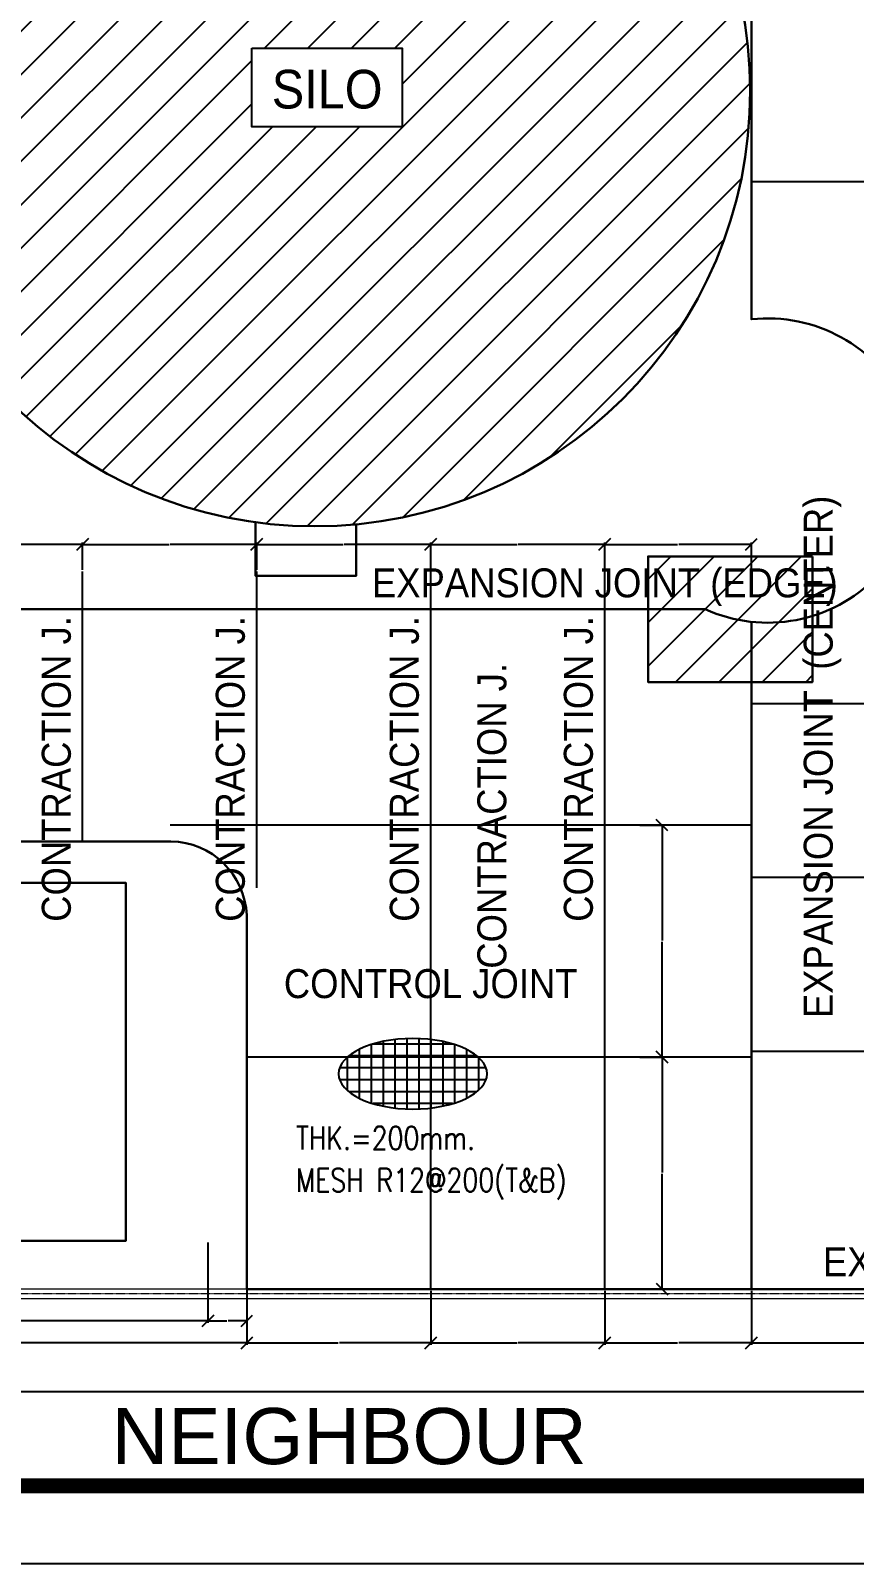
# Model space of a CAD drawing. Header units: millimetres. Extents: x -388065 to 2372687422, y -192755 to 667797.
# Drawn here: x -260932 to -239632, y 443219 to 482864 of the extents above; entities that cross this region are included whole.
import ezdxf
from ezdxf.enums import TextEntityAlignment as Align
from ezdxf.xclip import XClip

# ---------------------------------------------------------------- set-up
doc = ezdxf.new("R2010")
doc.units = ezdxf.units.MM
doc.header["$XCLIPFRAME"] = 2
doc.linetypes.add('CENTER2', pattern=[28.575, 19.05, -3.175, 3.175, -3.175])
for name, color, linetype, lineweight in [('0_Pen_No__1', 7, 'Continuous', 13), ('Drawing & Figure_Pen_No__1', 7, 'Continuous', 13), ('Drawing & Figure_Pen_No__7', 7, 'Continuous', 35), ('STR-CONC', 3, 'Continuous', 30), ('TURKEY BLOCK', 7, 'Continuous', 15)]:
    doc.layers.add(name, color=color, linetype=linetype, lineweight=lineweight)
for name, color, linetype in [('150', 7, 'Continuous'), ('45-TEXTS', 3, 'Continuous'), ('S-DIM', 5, 'Continuous'), ('S-FRAME', 2, 'Continuous'), ('S-HATCH', 30, 'Continuous'), ('S-STL-B', 6, 'Continuous'), ('S-STL-LINK', 4, 'Continuous'), ('S-TEXT-1', 3, 'Continuous'), ('STR-COL', 7, 'Continuous')]:
    doc.layers.add(name, color=color, linetype=linetype)
doc.styles.add('Calibri', font='calibri.ttf', dxfattribs={"height": 0.7})
doc.styles.add('GENERATED_STYLE_2', font='arial.ttf')
doc.styles.add('Romans', font='romans.shx')
doc.styles.add('TITLE', font='arial.ttf')
doc.dimstyles.new('Detay Olcu', dxfattribs={"dimtxt": 75, "dimasz": 40, "dimexe": 50, "dimexo": 45, "dimgap": 15, "dimtad": 0, "dimdec": 0, "dimzin": 0, "dimdsep": 46, "dimtxsty": 'Calibri', "dimblk": 'OBLIQUE', "dimcen": 25, "dimclrd": 256, "dimclrt": 7, "dimadec": 1, "dimazin": 0, "dimtfac": 1, "dimtdec": 0, "dimtmove": 0, "dimatfit": 3, "dimldrblk": 'OBLIQUE', "dimfxl": 1, "dimtolj": 1, "dimtzin": 0, "dimlwd": -1, "dimarcsym": 0})

# ---------------------------------------------------------------- blocks, each defined once
blk = doc.blocks.new('Drawing_1_2')
blk.add_lwpolyline([(4, 4), (416, 4), (416, 293), (4, 293)], close=True)
at = {"const_width": 0.5}
blk.add_lwpolyline([(6.439, 6.616), (343.638, 6.616), (343.638, 290.384), (6.439, 290.384)], close=True, dxfattribs=at)
at = {"layer": 'Drawing & Figure_Pen_No__1', "linetype": 'Continuous'}
blk.add_line((6.439, 6.616), (343.638, 6.616), dxfattribs=at)
at = {"layer": '0_Pen_No__1', "linetype": 'Continuous', "style": 'GENERATED_STYLE_2'}
for tag, p in [('DRAWING_TITLE_1', (345.863, 77.628)), ('DRAWING_TITLE_2', (345.913, 72.733)), ('IDN-01', (379.144, 40.493))]:
    blk.add_attdef(tag, p, '', height=2.5, dxfattribs=at)
blk = doc.blocks.new('_OBLIQUE')
at = {"color": 0, "linetype": 'ByBlock'}
blk.add_line((-0.5, -0.5), (0.5, 0.5), dxfattribs=at)
blk = doc.blocks.new('*D2304')
at = {"layer": '150', "color": 0, "lineweight": -2, "transparency": 16777216}
for p, q in [((-317222, 450121), (-317222, 447578)), ((-221222, 450121), (-221222, 447578))]:
    blk.add_line(p, q, dxfattribs=at)
at = {"layer": '150', "transparency": 16777216}
for p, q in [((-317222, 447653), (-269246, 447653)), ((-221222, 447653), (-269198, 447653))]:
    blk.add_line(p, q, dxfattribs=at)
at = {"layer": 'Defpoints', "color": 0, "transparency": 16777216}
for p in [(-317222, 450189), (-221222, 450189), (-317222, 447653)]:
    blk.add_point(p, dxfattribs=at)
at = {"layer": '150', "transparency": 16777216, "xscale": 450, "yscale": 450, "zscale": 450, "rotation": 180}
blk.add_blockref('_OBLIQUE', (-317222, 447653), dxfattribs=at)
at = {"layer": '150', "transparency": 16777216, "xscale": 450, "yscale": 450, "zscale": 450}
blk.add_blockref('_OBLIQUE', (-221222, 447653), dxfattribs=at)
at = {"layer": '150', "color": 7, "transparency": 16777216, "insert": (-269222, 447653), "char_height": 0.7, "attachment_point": 5, "style": 'Calibri'}
blk.add_mtext('\\A1;96000', dxfattribs=at)
blk = doc.blocks.new('ZWH MESH')
at = {"layer": 'S-FRAME', "extrusion": (0, 0, -1)}
blk.add_ellipse((-122.079, -14.631), major_axis=(-1.921, 0), ratio=0.475117, dxfattribs=at)
at = {"layer": 'S-STL-LINK'}
for p, q in [((-121.05, -13.861), (-123.108, -13.861)), ((-122.851, -13.796), (-122.851, -15.467)), ((-122.542, -13.746), (-122.542, -15.517)), ((-122.234, -13.722), (-122.234, -15.541)), ((-121.925, -13.722), (-121.925, -15.541)), ((-121.616, -13.746), (-121.616, -15.517)), ((-121.308, -13.796), (-121.308, -15.467)), ((-123.777, -14.205), (-123.777, -15.058)), ((-120.423, -14.169), (-123.735, -14.169)), ((-123.468, -14.001), (-123.468, -15.262)), ((-123.16, -13.877), (-123.16, -15.386)), ((-120.999, -13.877), (-120.999, -15.386)), ((-120.69, -14.001), (-120.69, -15.262)), ((-120.382, -14.205), (-120.382, -15.058)), ((-120.186, -14.477), (-123.972, -14.477)), ((-120.186, -14.785), (-123.972, -14.785)), ((-120.423, -15.094), (-123.735, -15.094)), ((-121.05, -15.402), (-123.108, -15.402))]:
    blk.add_line(p, q, dxfattribs=at)
at = {"layer": 'S-TEXT-1', "ltscale": 600, "style": 'Romans', "width": 0.8}
for s, p in [('THK.=200mm.', (-125.098, -16.293)), ('MESH R12@200(T&B)', (-125.098, -17.381))]:
    blk.add_text(s, height=0.6, dxfattribs=at).set_placement(p, align=Align.MIDDLE_LEFT)
blk = doc.blocks.new('*D2404')
at = {"layer": '150', "color": 0, "lineweight": -2, "transparency": 16777216}
for p, q in [((-242294, 450269), (-242294, 448869)), ((-235311, 450269), (-235311, 448869))]:
    blk.add_line(p, q, dxfattribs=at)
at = {"layer": '150', "transparency": 16777216}
for p, q in [((-242294, 448919), (-238819, 448919)), ((-235311, 448919), (-238786, 448919))]:
    blk.add_line(p, q, dxfattribs=at)
at = {"layer": 'Defpoints', "color": 0, "transparency": 16777216}
for p in [(-242294, 450314), (-235311, 450314), (-242294, 448919)]:
    blk.add_point(p, dxfattribs=at)
at = {"layer": '150', "transparency": 16777216, "xscale": 300, "yscale": 300, "zscale": 300, "rotation": 180}
blk.add_blockref('_OBLIQUE', (-242294, 448919), dxfattribs=at)
at = {"layer": '150', "transparency": 16777216, "xscale": 300, "yscale": 300, "zscale": 300}
blk.add_blockref('_OBLIQUE', (-235311, 448919), dxfattribs=at)
at = {"layer": '150', "color": 7, "transparency": 16777216, "insert": (-238802, 448919), "char_height": 0.7, "attachment_point": 5, "style": 'Calibri'}
blk.add_mtext('\\A1;6982', dxfattribs=at)
blk = doc.blocks.new('*D2405')
at = {"layer": '150', "color": 0, "lineweight": -2, "transparency": 16777216}
for p, q in [((-246087, 450269), (-246087, 448869)), ((-242294, 450269), (-242294, 448869))]:
    blk.add_line(p, q, dxfattribs=at)
at = {"layer": '150', "transparency": 16777216}
for p, q in [((-246087, 448919), (-244206, 448919)), ((-242294, 448919), (-244174, 448919))]:
    blk.add_line(p, q, dxfattribs=at)
at = {"layer": 'Defpoints', "color": 0, "transparency": 16777216}
for p in [(-246087, 450314), (-242294, 450314), (-246087, 448919)]:
    blk.add_point(p, dxfattribs=at)
at = {"layer": '150', "transparency": 16777216, "xscale": 300, "yscale": 300, "zscale": 300, "rotation": 180}
blk.add_blockref('_OBLIQUE', (-246087, 448919), dxfattribs=at)
at = {"layer": '150', "transparency": 16777216, "xscale": 300, "yscale": 300, "zscale": 300}
blk.add_blockref('_OBLIQUE', (-242294, 448919), dxfattribs=at)
at = {"layer": '150', "color": 7, "transparency": 16777216, "insert": (-244190, 448919), "char_height": 0.7, "attachment_point": 5, "style": 'Calibri'}
blk.add_mtext('\\A1;3794', dxfattribs=at)
blk = doc.blocks.new('*D2406')
at = {"layer": '150', "color": 0, "lineweight": -2, "transparency": 16777216}
for p, q in [((-250587, 450269), (-250587, 448869)), ((-246087, 450269), (-246087, 448869))]:
    blk.add_line(p, q, dxfattribs=at)
at = {"layer": '150', "transparency": 16777216}
for p, q in [((-250587, 448919), (-248353, 448919)), ((-246087, 448919), (-248321, 448919))]:
    blk.add_line(p, q, dxfattribs=at)
at = {"layer": 'Defpoints', "color": 0, "transparency": 16777216}
for p in [(-250587, 450314), (-246087, 450314), (-250587, 448919)]:
    blk.add_point(p, dxfattribs=at)
at = {"layer": '150', "transparency": 16777216, "xscale": 300, "yscale": 300, "zscale": 300, "rotation": 180}
blk.add_blockref('_OBLIQUE', (-250587, 448919), dxfattribs=at)
at = {"layer": '150', "transparency": 16777216, "xscale": 300, "yscale": 300, "zscale": 300}
blk.add_blockref('_OBLIQUE', (-246087, 448919), dxfattribs=at)
at = {"layer": '150', "color": 7, "transparency": 16777216, "insert": (-248337, 448919), "char_height": 0.7, "attachment_point": 5, "style": 'Calibri'}
blk.add_mtext('\\A1;4500', dxfattribs=at)
blk = doc.blocks.new('*D2327')
at = {"layer": '150', "color": 0, "lineweight": -2, "transparency": 16777216}
for p, q in [((-264087, 468920), (-264087, 469624)), ((-259587, 468920), (-259587, 469624))]:
    blk.add_line(p, q, dxfattribs=at)
at = {"layer": '150', "transparency": 16777216}
for p, q in [((-264087, 469574), (-261853, 469574)), ((-259587, 469574), (-261821, 469574))]:
    blk.add_line(p, q, dxfattribs=at)
at = {"layer": 'Defpoints', "color": 0, "transparency": 16777216}
for p in [(-259587, 469574), (-264087, 468875), (-259587, 468875)]:
    blk.add_point(p, dxfattribs=at)
at = {"layer": '150', "transparency": 16777216, "xscale": 300, "yscale": 300, "zscale": 300, "rotation": 180}
blk.add_blockref('_OBLIQUE', (-264087, 469574), dxfattribs=at)
at = {"layer": '150', "transparency": 16777216, "xscale": 300, "yscale": 300, "zscale": 300}
blk.add_blockref('_OBLIQUE', (-259587, 469574), dxfattribs=at)
at = {"layer": '150', "color": 7, "transparency": 16777216, "insert": (-261837, 469574), "char_height": 0.7, "attachment_point": 5, "style": 'Calibri'}
blk.add_mtext('\\A1;4500', dxfattribs=at)
blk = doc.blocks.new('*D2328')
at = {"layer": '150', "color": 0, "lineweight": -2, "transparency": 16777216}
for p, q in [((-259587, 468920), (-259587, 469624)), ((-255087, 468920), (-255087, 469624))]:
    blk.add_line(p, q, dxfattribs=at)
at = {"layer": '150', "transparency": 16777216}
for p, q in [((-259587, 469574), (-257353, 469574)), ((-255087, 469574), (-257321, 469574))]:
    blk.add_line(p, q, dxfattribs=at)
at = {"layer": 'Defpoints', "color": 0, "transparency": 16777216}
for p in [(-255087, 469574), (-259587, 468875), (-255087, 468875)]:
    blk.add_point(p, dxfattribs=at)
at = {"layer": '150', "transparency": 16777216, "xscale": 300, "yscale": 300, "zscale": 300, "rotation": 180}
blk.add_blockref('_OBLIQUE', (-259587, 469574), dxfattribs=at)
at = {"layer": '150', "transparency": 16777216, "xscale": 300, "yscale": 300, "zscale": 300}
blk.add_blockref('_OBLIQUE', (-255087, 469574), dxfattribs=at)
at = {"layer": '150', "color": 7, "transparency": 16777216, "insert": (-257337, 469574), "char_height": 0.7, "attachment_point": 5, "style": 'Calibri'}
blk.add_mtext('\\A1;4500', dxfattribs=at)
blk = doc.blocks.new('*D2329')
at = {"layer": '150', "color": 0, "lineweight": -2, "transparency": 16777216}
for p, q in [((-255087, 468920), (-255087, 469624)), ((-250587, 468920), (-250587, 469624))]:
    blk.add_line(p, q, dxfattribs=at)
at = {"layer": '150', "transparency": 16777216}
for p, q in [((-255087, 469574), (-252853, 469574)), ((-250587, 469574), (-252821, 469574))]:
    blk.add_line(p, q, dxfattribs=at)
at = {"layer": 'Defpoints', "color": 0, "transparency": 16777216}
for p in [(-250587, 469574), (-255087, 468875), (-250587, 468875)]:
    blk.add_point(p, dxfattribs=at)
at = {"layer": '150', "transparency": 16777216, "xscale": 300, "yscale": 300, "zscale": 300, "rotation": 180}
blk.add_blockref('_OBLIQUE', (-255087, 469574), dxfattribs=at)
at = {"layer": '150', "transparency": 16777216, "xscale": 300, "yscale": 300, "zscale": 300}
blk.add_blockref('_OBLIQUE', (-250587, 469574), dxfattribs=at)
at = {"layer": '150', "color": 7, "transparency": 16777216, "insert": (-252837, 469574), "char_height": 0.7, "attachment_point": 5, "style": 'Calibri'}
blk.add_mtext('\\A1;4500', dxfattribs=at)
blk = doc.blocks.new('*D2330')
at = {"layer": '150', "color": 0, "lineweight": -2, "transparency": 16777216}
for p, q in [((-250587, 468920), (-250587, 469624)), ((-246087, 468920), (-246087, 469624))]:
    blk.add_line(p, q, dxfattribs=at)
at = {"layer": '150', "transparency": 16777216}
for p, q in [((-250587, 469574), (-248353, 469574)), ((-246087, 469574), (-248321, 469574))]:
    blk.add_line(p, q, dxfattribs=at)
at = {"layer": 'Defpoints', "color": 0, "transparency": 16777216}
for p in [(-246087, 469574), (-250587, 468875), (-246087, 468875)]:
    blk.add_point(p, dxfattribs=at)
at = {"layer": '150', "transparency": 16777216, "xscale": 300, "yscale": 300, "zscale": 300, "rotation": 180}
blk.add_blockref('_OBLIQUE', (-250587, 469574), dxfattribs=at)
at = {"layer": '150', "transparency": 16777216, "xscale": 300, "yscale": 300, "zscale": 300}
blk.add_blockref('_OBLIQUE', (-246087, 469574), dxfattribs=at)
at = {"layer": '150', "color": 7, "transparency": 16777216, "insert": (-248337, 469574), "char_height": 0.7, "attachment_point": 5, "style": 'Calibri'}
blk.add_mtext('\\A1;4500', dxfattribs=at)
blk = doc.blocks.new('*D2331')
at = {"layer": '150', "color": 0, "lineweight": -2, "transparency": 16777216}
for p, q in [((-245176, 462314), (-244553, 462314)), ((-245176, 456314), (-244553, 456314))]:
    blk.add_line(p, q, dxfattribs=at)
at = {"layer": '150', "transparency": 16777216}
for p, q in [((-244603, 462314), (-244603, 459330)), ((-244603, 456314), (-244603, 459298))]:
    blk.add_line(p, q, dxfattribs=at)
at = {"layer": 'Defpoints', "color": 0, "transparency": 16777216}
for p in [(-245221, 462314), (-245221, 456314), (-244603, 456314)]:
    blk.add_point(p, dxfattribs=at)
at = {"layer": '150', "transparency": 16777216, "xscale": 300, "yscale": 300, "zscale": 300}
for p, rotation in [((-244603, 462314), 90), ((-244603, 456314), 270)]:
    blk.add_blockref('_OBLIQUE', p, dxfattribs=dict(at, rotation=rotation))
at = {"layer": '150', "color": 7, "transparency": 16777216, "insert": (-244603, 459314), "char_height": 0.7, "attachment_point": 5, "rotation": 90, "style": 'Calibri'}
blk.add_mtext('\\A1;6000', dxfattribs=at)
blk = doc.blocks.new('*D2332')
at = {"layer": '150', "color": 0, "lineweight": -2, "transparency": 16777216}
for p, q in [((-245176, 456314), (-244553, 456314)), ((-245269, 450314), (-244553, 450314))]:
    blk.add_line(p, q, dxfattribs=at)
at = {"layer": '150', "transparency": 16777216}
for p, q in [((-244603, 456314), (-244603, 453330)), ((-244603, 450314), (-244603, 453298))]:
    blk.add_line(p, q, dxfattribs=at)
at = {"layer": 'Defpoints', "color": 0, "transparency": 16777216}
for p in [(-245221, 456314), (-245314, 450314), (-244603, 450314)]:
    blk.add_point(p, dxfattribs=at)
at = {"layer": '150', "transparency": 16777216, "xscale": 300, "yscale": 300, "zscale": 300}
for p, rotation in [((-244603, 456314), 90), ((-244603, 450314), 270)]:
    blk.add_blockref('_OBLIQUE', p, dxfattribs=dict(at, rotation=rotation))
at = {"layer": '150', "color": 7, "transparency": 16777216, "insert": (-244603, 453314), "char_height": 0.7, "attachment_point": 5, "rotation": 90, "style": 'Calibri'}
blk.add_mtext('\\A1;6000', dxfattribs=at)
blk = doc.blocks.new('SSSLL')
at = {"layer": 'STR-COL', "color": 253, "linetype": 'CENTER2', "lineweight": 0, "ltscale": 0.02}
blk.add_lwpolyline([(31295, -31112), (-64705, -31112), (-64705, 175888), (31295, 175888)], close=True, dxfattribs=at)
at = {"layer": 'STR-CONC', "color": 0, "lineweight": 15}
for points in [[(31420, -31237), (-64830, -31237), (-64830, 176013), (31420, 176013)], [(31170, -30987), (-64580, -30987), (-64580, 175763), (31170, 175763)]]:
    blk.add_lwpolyline(points, close=True, dxfattribs=at)
at = {"layer": 'STR-CONC'}
blk.add_circle((-1067, 3), 11260, dxfattribs=at)
blk = doc.blocks.new('*D2346')
at = {"layer": '150', "color": 0, "lineweight": -2, "transparency": 16777216}
for p, q in [((-246087, 468920), (-246087, 469624)), ((-242294, 468920), (-242294, 469624))]:
    blk.add_line(p, q, dxfattribs=at)
at = {"layer": '150', "transparency": 16777216}
for p, q in [((-246087, 469574), (-244206, 469574)), ((-242294, 469574), (-244174, 469574))]:
    blk.add_line(p, q, dxfattribs=at)
at = {"layer": 'Defpoints', "color": 0, "transparency": 16777216}
for p in [(-242294, 469574), (-246087, 468875), (-242294, 468875)]:
    blk.add_point(p, dxfattribs=at)
at = {"layer": '150', "transparency": 16777216, "xscale": 300, "yscale": 300, "zscale": 300, "rotation": 180}
blk.add_blockref('_OBLIQUE', (-246087, 469574), dxfattribs=at)
at = {"layer": '150', "transparency": 16777216, "xscale": 300, "yscale": 300, "zscale": 300}
blk.add_blockref('_OBLIQUE', (-242294, 469574), dxfattribs=at)
at = {"layer": '150', "color": 7, "transparency": 16777216, "insert": (-244190, 469574), "char_height": 0.7, "attachment_point": 5, "style": 'Calibri'}
blk.add_mtext('\\A1;3794', dxfattribs=at)
blk = doc.blocks.new('*D2347')
at = {"layer": '150', "color": 0, "lineweight": -2, "transparency": 16777216}
for p, q in [((-255341, 450269), (-255341, 448869)), ((-250587, 450269), (-250587, 448869))]:
    blk.add_line(p, q, dxfattribs=at)
at = {"layer": '150', "transparency": 16777216}
for p, q in [((-255341, 448919), (-252980, 448919)), ((-250587, 448919), (-252948, 448919))]:
    blk.add_line(p, q, dxfattribs=at)
at = {"layer": 'Defpoints', "color": 0, "transparency": 16777216}
for p in [(-255341, 450314), (-250587, 450314), (-255341, 448919)]:
    blk.add_point(p, dxfattribs=at)
at = {"layer": '150', "transparency": 16777216, "xscale": 300, "yscale": 300, "zscale": 300, "rotation": 180}
blk.add_blockref('_OBLIQUE', (-255341, 448919), dxfattribs=at)
at = {"layer": '150', "transparency": 16777216, "xscale": 300, "yscale": 300, "zscale": 300}
blk.add_blockref('_OBLIQUE', (-250587, 448919), dxfattribs=at)
at = {"layer": '150', "color": 7, "transparency": 16777216, "insert": (-252964, 448919), "char_height": 0.7, "attachment_point": 5, "style": 'Calibri'}
blk.add_mtext('\\A1;4754', dxfattribs=at)
blk = doc.blocks.new('*D2348')
at = {"layer": '150', "color": 0, "lineweight": -2, "transparency": 16777216}
for p, q in [((-317097, 450269), (-317097, 448869)), ((-255341, 450269), (-255341, 448869))]:
    blk.add_line(p, q, dxfattribs=at)
at = {"layer": '150', "transparency": 16777216}
for p, q in [((-317097, 448919), (-286236, 448919)), ((-255341, 448919), (-286203, 448919))]:
    blk.add_line(p, q, dxfattribs=at)
at = {"layer": 'Defpoints', "color": 0, "transparency": 16777216}
for p in [(-317097, 450314), (-255341, 450314), (-255341, 448919)]:
    blk.add_point(p, dxfattribs=at)
at = {"layer": '150', "transparency": 16777216, "xscale": 300, "yscale": 300, "zscale": 300, "rotation": 180}
blk.add_blockref('_OBLIQUE', (-317097, 448919), dxfattribs=at)
at = {"layer": '150', "transparency": 16777216, "xscale": 300, "yscale": 300, "zscale": 300}
blk.add_blockref('_OBLIQUE', (-255341, 448919), dxfattribs=at)
at = {"layer": '150', "color": 7, "transparency": 16777216, "insert": (-286219, 448919), "char_height": 0.7, "attachment_point": 5, "style": 'Calibri'}
blk.add_mtext('\\A1;61756', dxfattribs=at)
blk = doc.blocks.new('*D2353')
at = {"layer": '150', "color": 0, "lineweight": -2, "transparency": 16777216}
for p, q in [((-281594, 451519), (-281594, 449443)), ((-256346, 451519), (-256346, 449443))]:
    blk.add_line(p, q, dxfattribs=at)
at = {"layer": '150', "transparency": 16777216}
for p, q in [((-281594, 449493), (-268986, 449493)), ((-256346, 449493), (-268954, 449493))]:
    blk.add_line(p, q, dxfattribs=at)
at = {"layer": 'Defpoints', "color": 0, "transparency": 16777216}
for p in [(-281594, 451564), (-256346, 451564), (-256346, 449493)]:
    blk.add_point(p, dxfattribs=at)
at = {"layer": '150', "transparency": 16777216, "xscale": 300, "yscale": 300, "zscale": 300, "rotation": 180}
blk.add_blockref('_OBLIQUE', (-281594, 449493), dxfattribs=at)
at = {"layer": '150', "transparency": 16777216, "xscale": 300, "yscale": 300, "zscale": 300}
blk.add_blockref('_OBLIQUE', (-256346, 449493), dxfattribs=at)
at = {"layer": '150', "color": 7, "transparency": 16777216, "insert": (-268970, 449493), "char_height": 0.7, "attachment_point": 5, "style": 'Calibri'}
blk.add_mtext('\\A1;25247', dxfattribs=at)
blk = doc.blocks.new('*D2354')
at = {"layer": '150', "color": 0, "lineweight": -2, "transparency": 16777216}
for p, q in [((-255341, 451588), (-255341, 449443)), ((-256346, 451519), (-256346, 449443))]:
    blk.add_line(p, q, dxfattribs=at)
at = {"layer": '150', "transparency": 16777216}
for p, q in [((-256346, 449493), (-255860, 449493)), ((-255341, 449493), (-255828, 449493))]:
    blk.add_line(p, q, dxfattribs=at)
at = {"layer": 'Defpoints', "color": 0, "transparency": 16777216}
for p in [(-256346, 451564), (-255341, 451633), (-255341, 449493)]:
    blk.add_point(p, dxfattribs=at)
at = {"layer": '150', "transparency": 16777216, "xscale": 300, "yscale": 300, "zscale": 300, "rotation": 180}
blk.add_blockref('_OBLIQUE', (-256346, 449493), dxfattribs=at)
at = {"layer": '150', "transparency": 16777216, "xscale": 300, "yscale": 300, "zscale": 300}
blk.add_blockref('_OBLIQUE', (-255341, 449493), dxfattribs=at)
at = {"layer": '150', "color": 7, "transparency": 16777216, "insert": (-255844, 449493), "char_height": 0.7, "attachment_point": 5, "style": 'Calibri'}
blk.add_mtext('\\A1;1005', dxfattribs=at)

msp = doc.modelspace()

# ---------------------------------------------------------------- hatches: boundary and pattern name
at = {"layer": 'S-HATCH'}
h = msp.add_hatch(dxfattribs=at)
h.set_pattern_fill('ANSI31', color=256, scale=250)
h.set_pattern_definition([(45, (939391.95, -46395.74), (-561.266, 561.266), [])])
edge = h.paths.add_edge_path()
edge.add_arc((-253584.391, 481304.003), 11259.9995, 0, 360)
h.paths.add_polyline_path([(-255208.1694, 482414.8037), (-251326.9328, 482414.8037), (-251326.9328, 480378.9061), (-255208.1694, 480378.9061)], flags=16)
h.paths.add_polyline_path([(-254955.1323, 480575.4433), (-251572.5948, 480575.4433), (-251572.5948, 482127.6261), (-254955.1323, 482127.6261)], flags=0)
h = msp.add_hatch(dxfattribs=at)
h.set_pattern_fill('ANSI31', color=256, scale=250)
h.set_pattern_definition([(45, (536454, 981808), (-561.266, 561.266), [])])
h.paths.add_polyline_path([(-240714.879, 469263.9073), (-244964.879, 469263.9073), (-244964.879, 466013.9073), (-240714.879, 466013.9073)])

# ---------------------------------------------------------------- linework, layer by layer
at = {"elevation": 0}
msp.add_lwpolyline([(-255208.1694, 482414.8037), (-251326.9328, 482414.8037), (-251326.9328, 480378.9061), (-255208.1694, 480378.9061)], close=True, dxfattribs=at)
at = {"layer": 'S-DIM', "color": 41, "true_color": 0xf4ee51}
for p, q in [((-242293.536, 478964.003, 0), (-221247.1281, 478964.003, 0)), ((-259587.1281, 461894.5819, 0), (-259587.1281, 468874.7204, 0)), ((-255087.1281, 460696.0921, 0), (-255087.1281, 468874.7204, 0)), ((-250587.1281, 450313.7159, 0), (-250587.1281, 468874.7204, 0)), ((-246087.1281, 450313.7159, 0), (-246087.1281, 468874.7204, 0)), ((-242293.536, 465464.003, 0), (-221247.1281, 465464.003, 0)), ((-242293.536, 460964.003, 0), (-221247.1281, 460964.003, 0)), ((-242293.536, 456464.003, 0), (-221247.1281, 456464.003, 0))]:
    msp.add_line(p, q, dxfattribs=at)
at = {"layer": 'S-DIM', "color": 244, "true_color": 0x991b1e}
for p, q in [((-242293.536, 462313.7159, 0), (-257323.2599, 462313.7159, 0)), ((-242293.536, 456313.7159, 0), (-255341.33, 456313.7159, 0))]:
    msp.add_line(p, q, dxfattribs=at)
at = {"layer": 'STR-CONC', "color": 6, "elevation": 0, "flags": 128}
msp.add_lwpolyline([(-317097.1281, 649758.8817), (-243493.536, 649758.8817, -1.3086567047), (-242293.536, 642258.8817), (-242293.536, 475399.5319, -1.3086567047), (-243493.536, 467899.5319), (-317097.1281, 467899.5319)], format="xyb", close=True, dxfattribs=at)
msp.add_lwpolyline([(-317097.1281, 462871.0921), (-317097.1281, 461894.5819), (-258423.872, 461894.5819), (-257306.707, 461894.2822, -0.3962873782), (-255343.2901, 459983.1068), (-255341.33, 458664.9002), (-255341.33, 452952.0307), (-255341.33, 452952.0307), (-255341.33, 450313.7159), (-221347.1281, 450313.7159), (-221347.1281, 507958.7159)], format="xyb", dxfattribs=at)
at = {"layer": 'STR-CONC', "elevation": 0}
for points in [[(-240714.879, 469263.9073), (-244964.879, 469263.9073), (-244964.879, 466013.9073), (-240714.879, 466013.9073)], [(-273468.5061, 451563.7159), (-258468.5061, 451563.7159), (-258468.5061, 460821.0921), (-273468.5061, 460821.0921)]]:
    msp.add_lwpolyline(points, close=True, dxfattribs=at)
at = {"layer": 'STR-CONC', "color": 6, "elevation": 0, "flags": 128}
msp.add_lwpolyline([(-242293.536, 467572.8232), (-242293.536, 450313.7159)], dxfattribs=at)
at = {"layer": 'TURKEY BLOCK', "color": 3, "lineweight": 30, "elevation": 0}
msp.add_lwpolyline([(-255113.8707, 470145.696), (-255113.8707, 468758.7962), (-252513.406, 468764.0967), (-252513.9048, 470095.0041)], dxfattribs=at)

# ---------------------------------------------------------------- block references
ref = msp.add_blockref('Drawing_1_2', (-388064.7283, 440153.3868, 0), dxfattribs=dict(xscale=766.4764740588927, yscale=766.4764740588927, zscale=766.4764740588927))
XClip(ref).set_block_clipping_path([(0, 0), (424.214070782, 297)])
at = {"layer": '150'}
msp.add_blockref('SSSLL', (-252517.1283, 481300.8586, 0), dxfattribs=at)
at = {"layer": 'S-STL-B', "xscale": 1000, "yscale": 1000, "zscale": 1000}
msp.add_blockref('ZWH MESH', (-128969.2071, 470512.979, 0), dxfattribs=at)

# ---------------------------------------------------------------- texts
at = {"layer": '45-TEXTS', "style": 'TITLE', "width": 0.9}
for s, height, p in [('SILO', 1000, (-254696.4352, 480851.1936, 0)), ('EXPANSION JOINT (EDGE)', 750, (-252107.993, 468206.033, 0)), ('CONTROL JOINT ', 750, (-254384.7093, 457839.742, 0)), ('EXPANSION JOINT (EDGE)', 750, (-240442.9782, 450643.4648, 0))]:
    msp.add_text(s, height=height, dxfattribs=at).set_placement(p)
for s, p in [('EXPANSION JOINT  (CENTER)', (-240190.692, 457322.12, 0)), ('CONTRACTION J.', (-259894.0181, 459812.9276, 0)), ('CONTRACTION J.', (-255394.0181, 459812.9276, 0)), ('CONTRACTION J.', (-250894.0181, 459812.9276, 0)), ('CONTRACTION J.', (-246394.0181, 459812.9276, 0)), ('CONTRACTION J.', (-248630.1498, 458599.7139, 0))]:
    msp.add_text(s, height=750, rotation=90, dxfattribs=at).set_placement(p)
at = {"layer": 'Drawing & Figure_Pen_No__7', "linetype": 'Continuous', "insert": (-258839.2829, 447237.28, 0), "char_height": 1452.54629, "width": 14025.095249, "attachment_point": 1, "style": 'GENERATED_STYLE_2'}
msp.add_mtext('\\A1;NEIGHBOUR', dxfattribs=at)

# ---------------------------------------------------------------- dimensions: what is measured, and where the dimension line sits
at = {"layer": '150'}
for base, p1, p2, override, picture, middle in [((-259587.1281, 469574.2679, 0), (-264087.1281, 468874.7204, 0), (-259587.1281, 468874.7204, 0), {"dimtxt": 750, "dimasz": 300, "dimtmove": 1}, '*D2327', (-261837.1281, 469574.2679, 0)), ((-255087.1281, 469574.2679, 0), (-259587.1281, 468874.7204, 0), (-255087.1281, 468874.7204, 0), {"dimtxt": 750, "dimasz": 300, "dimtmove": 1}, '*D2328', (-257337.1281, 469574.2679, 0)), ((-250587.1281, 469574.2679, 0), (-255087.1281, 468874.7204, 0), (-250587.1281, 468874.7204, 0), {"dimtxt": 750, "dimasz": 300, "dimtmove": 1}, '*D2329', (-252837.1281, 469574.2679, 0)), ((-246087.1281, 469574.2679, 0), (-250587.1281, 468874.7204, 0), (-246087.1281, 468874.7204, 0), {"dimtxt": 750, "dimasz": 300, "dimtmove": 1}, '*D2330', (-248337.1281, 469574.2679, 0)), ((-242293.536, 469574.2679, 0), (-246087.1281, 468874.7204, 0), (-242293.536, 468874.7204, 0), {"dimtxt": 750, "dimasz": 300, "dimtmove": 1}, '*D2346', (-244190.3321, 469574.2679, 0)), ((-256346.4524, 449493.1844, 0), (-281593.5061, 451563.7159, 0), (-256346.4524, 451563.7159, 0), {"dimtxt": 750, "dimasz": 300, "dimtmove": 1}, '*D2353', (-268969.9792, 449493.1844, 0)), ((-255341.33, 449493.1844, 0), (-256346.4524, 451563.7159, 0), (-255341.33, 451632.8733, 0), {"dimtxt": 750, "dimasz": 300, "dimtmove": 1}, '*D2354', (-255843.8912, 449493.1844, 0)), ((-317222.1281, 447652.7748, 0), (-221222.1281, 450188.7159, 0), (-317222.1281, 450188.7159, 0), {"dimscale": 1.5, "dimtxt": 750, "dimasz": 300}, '*D2304', (-269222.1281, 447652.7748, 0)), ((-255341.33, 448919.108, 0), (-250587.1281, 450313.7159, 0), (-255341.33, 450313.7159, 0), {"dimtxt": 750, "dimasz": 300, "dimtmove": 1}, '*D2347', (-252964.2291, 448919.108, 0)), ((-250587.1281, 448919.108, 0), (-246087.1281, 450313.7159, 0), (-250587.1281, 450313.7159, 0), {"dimtxt": 750, "dimasz": 300, "dimtmove": 1}, '*D2406', (-248337.1281, 448919.108, 0)), ((-246087.1281, 448919.108, 0), (-242293.536, 450313.7159, 0), (-246087.1281, 450313.7159, 0), {"dimtxt": 750, "dimasz": 300, "dimtmove": 1}, '*D2405', (-244190.3321, 448919.108, 0)), ((-242293.536, 448919.108, 0), (-235311.4, 450313.7159, 0), (-242293.536, 450313.7159, 0), {"dimtxt": 750, "dimasz": 300, "dimtmove": 1}, '*D2404', (-238802.468, 448919.108, 0))]:
    dim = msp.add_linear_dim(base=base, p1=p1, p2=p2, dimstyle='Detay Olcu', override=override, dxfattribs=at)
    dim.commit()
    dim.dimension.update_dxf_attribs({"geometry": picture, "text_midpoint": middle})
for base, p1, p2, angle, picture, middle in [((-244603.4884, 456313.7159, 0), (-245220.9111, 462313.7159, 0), (-245220.9111, 456313.7159, 0), 90, '*D2331', (-244603.4884, 459313.7159, 0)), ((-244603.4884, 450313.7159, 0), (-245220.9111, 456313.7159, 0), (-245314.2235, 450313.7159, 0), 90, '*D2332', (-244603.4884, 453313.7159, 0)), ((-255341.33, 448919.108, 0), (-317097.1281, 450313.7159, 0), (-255341.33, 450313.7159, 0), 180, '*D2348', (-286219.2291, 448919.108, 0))]:
    dim = msp.add_linear_dim(base=base, p1=p1, p2=p2, angle=angle, dimstyle='Detay Olcu', override={"dimtxt": 750, "dimasz": 300, "dimtmove": 1}, dxfattribs=at)
    dim.commit()
    dim.dimension.update_dxf_attribs({"geometry": picture, "text_midpoint": middle})

doc.saveas('drawing.dxf')
